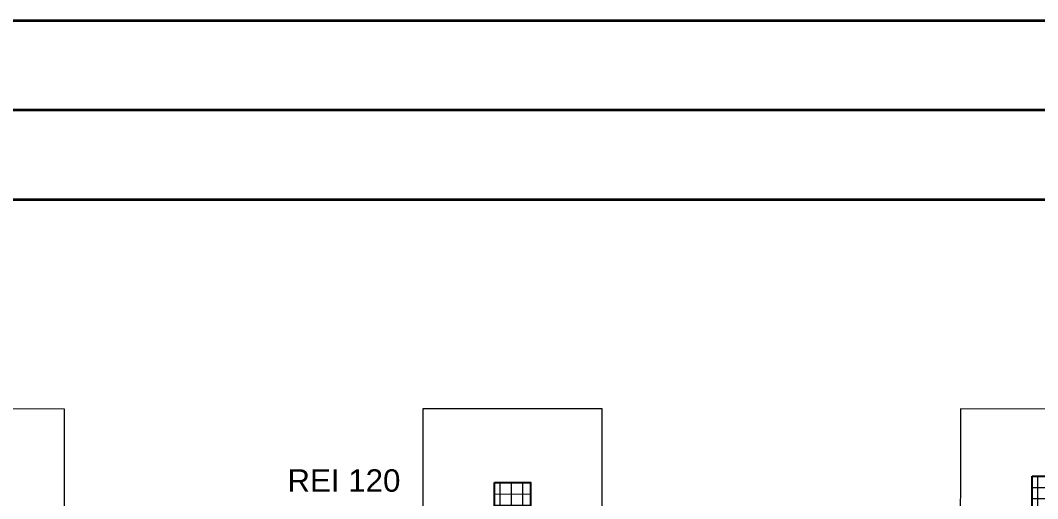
# Model space of a CAD drawing. Extents: x 6529560 to 6558080, y 5579316 to 5588131.
# Drawn here: x 6543787.99 to 6543799.35, y 5579647.58 to 5579652.92 of the extents above; entities that cross this region are included whole.
import ezdxf

# ---------------------------------------------------------------- set-up
doc = ezdxf.new("R2010")
doc.units = 0
doc.header["$MEASUREMENT"] = 0
for name, color, linetype, lineweight in [('arch_fundamenty na rzucie', 3, 'CONTINUOUS', 15), ('arch_opisy', 20, 'CONTINUOUS', 13), ('arch_powierzchnia', 6, 'CONTINUOUS', 35), ('arch_slupy wypelnienie', 9, 'CONTINUOUS', 13), ('arch_słupy', 8, 'CONTINUOUS', 25)]:
    doc.layers.add(name, color=color, linetype=linetype, lineweight=lineweight)
doc.styles.add('ARIAL', font='arial.ttf')

msp = doc.modelspace()

# ---------------------------------------------------------------- hatches: boundary and pattern name
at = {"layer": 'arch_slupy wypelnienie'}
h = msp.add_hatch(dxfattribs=at)
h.set_pattern_fill('ANSI37', color=256, angle=225)
h.set_pattern_definition([(270, (265.85016, 331.20407), (0.125, 0), []), (0, (265.85016, 331.20407), (0, 0.125), [])])
h.paths.add_polyline_path([(6543799.2866, 5579647.831), (6543799.6866, 5579647.831), (6543799.6866, 5579647.331), (6543799.2866, 5579647.331)])
h = msp.add_hatch(dxfattribs=at)
h.set_pattern_fill('ANSI37', color=256, angle=225)
h.set_pattern_definition([(270, (259.85009, 331.1341), (0.125, 0), []), (0, (259.85009, 331.1341), (0, 0.125), [])])
h.paths.add_polyline_path([(6543793.2866, 5579647.7611), (6543793.6866, 5579647.761), (6543793.6865, 5579647.261), (6543793.2865, 5579647.2611)])

# ---------------------------------------------------------------- linework, layer by layer
at = {"layer": 'arch_fundamenty na rzucie', "extrusion": (4.9484e-09, 8.02145e-10, 1), "elevation": 0}
for points in [[(6543788.486, 5579648.5809), (6543786.486, 5579648.5811), (6543786.4858, 5579646.5811), (6543788.4858, 5579646.5809)], [(6543794.4859, 5579648.581), (6543792.4859, 5579648.5812), (6543792.4857, 5579646.5112), (6543794.4857, 5579646.511)], [(6543800.486, 5579648.5809), (6543798.486, 5579648.5811), (6543798.4858, 5579646.5811), (6543800.4858, 5579646.5809)]]:
    msp.add_lwpolyline(points, close=True, dxfattribs=at)
at = {"layer": 'arch_powierzchnia'}
for points in [[(6543740.9265, 5579652.9185), (6543858.0465, 5579652.9185), (6543858.0465, 5579631.7711), (6543740.9265, 5579631.7711)], [(6543741.9265, 5579651.9185), (6543857.0465, 5579651.9185), (6543857.0465, 5579632.7711), (6543741.9265, 5579632.7711)], [(6543742.9265, 5579650.9185), (6543856.0465, 5579650.9185), (6543856.0465, 5579633.7711), (6543742.9265, 5579633.7711)]]:
    msp.add_lwpolyline(points, close=True, dxfattribs=at)
at = {"layer": 'arch_słupy'}
for points in [[(6543799.2866, 5579647.831), (6543799.6866, 5579647.831), (6543799.6866, 5579647.331), (6543799.2866, 5579647.331), (6543799.2866, 5579647.831)], [(6543793.2866, 5579647.7611), (6543793.6866, 5579647.761), (6543793.6865, 5579647.261), (6543793.2865, 5579647.2611), (6543793.2866, 5579647.7611)]]:
    msp.add_lwpolyline(points, dxfattribs=at)

# ---------------------------------------------------------------- texts
at = {"layer": 'arch_opisy', "linetype": 'Continuous', "extrusion": (-4.94824e-09, 8.03157e-10, 1), "insert": (6543792.2352, 5579647.9077, 5.775), "char_height": 0.25, "attachment_point": 3, "text_direction": (1, -0.000102, 0), "style": 'ARIAL'}
msp.add_mtext_dynamic_manual_height_columns('\\pi0.23542;REI 120', width=16.300417, gutter_width=12.5, heights=[0], dxfattribs=at)

doc.saveas('drawing.dxf')
